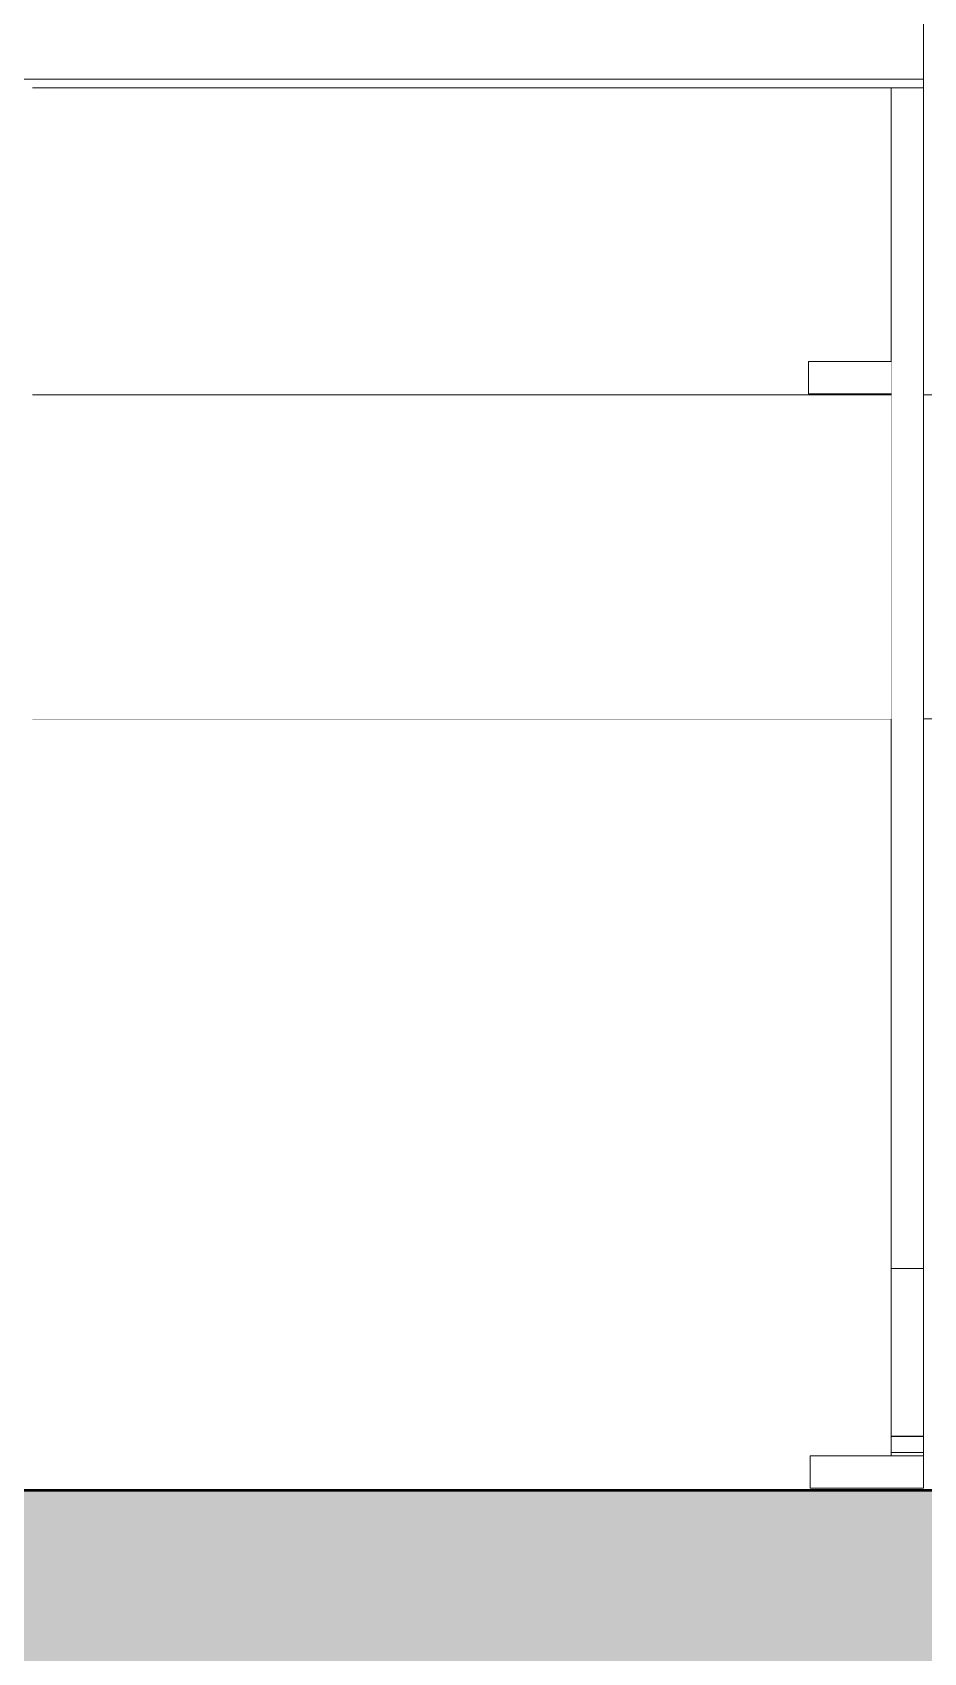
# Model space of a CAD drawing. Header units: millimetres. Extents: x -46169 to 237885, y -84465 to 18123.
# Drawn here: x 121044.7 to 121319.7, y -81003.1 to -80503.3 of the extents above; entities that cross this region are included whole.
import ezdxf

# ---------------------------------------------------------------- set-up
doc = ezdxf.new("R2010")
doc.units = ezdxf.units.MM
doc.header["$MEASUREMENT"] = 0
doc.linetypes.add('Wipeout_Contour', pattern=[1000, 0, -1000])
doc.layers.add('New_A-20-M_Floor_Slab', color=7, linetype='Continuous')
doc.layers.add('New_A-35-M_FFE_Fixed', color=7, linetype='Continuous')
doc.layers.add('New_A-20-M_Floor_Slab_Pen_No__29', color=7, linetype='Continuous', lineweight=50, true_color=0x2a2a2a)
doc.layers.add('New_A-20-M_Floor_Slab_Pen_No__81', color=7, linetype='Continuous', lineweight=20, true_color=0x6a6a6a)
for name, color, linetype, lineweight in [('New_A-20-M_Floor_Slab_Pen_No__87', 8, 'Continuous', 20), ('New_A-20-M_Floor_Slab_Pen_No__89', 8, 'Continuous', 20), ('New_A-35-M_FFE_Fixed_Pen_No__1', 7, 'Continuous', 13)]:
    doc.layers.add(name, color=color, linetype=linetype, lineweight=lineweight)

# ---------------------------------------------------------------- blocks, each defined once
blk = doc.blocks.new('Section Elem_4_2', base_point=(64459.15, -84332.61))
at = {"color": 254, "linetype": 'Wipeout_Contour', "lineweight": 0, "ltscale": 25429937.22512363}
blk.add_wipeout([(110238.31, -80783.86), (110303.02, -80783.86), (110303.02, -80952.86), (110238.31, -80952.86), (110238.31, -80953.11), (121390.86, -80953.11), (121390.86, -80952.86), (121326.16, -80952.86), (121326.16, -80783.86), (121390.86, -80783.86), (121390.86, -80715.11), (121319.73, -80715.11), (121319.73, -80952.36), (121284.73, -80952.36), (121284.73, -80942.36), (121309.73, -80942.36), (121309.73, -80715.11), (121044.73, -80715.11), (121044.73, -80952.36), (121009.73, -80952.36), (121009.73, -80942.36), (121034.73, -80942.36), (121034.73, -80715.11), (120494.73, -80715.11), (120494.73, -80942.36), (120520.23, -80942.36), (120520.23, -80952.36), (120459.23, -80952.36), (120459.23, -80942.36), (120484.73, -80942.36), (120484.73, -80715.11), (119944.73, -80715.11), (119944.73, -80942.36), (119969.73, -80942.36), (119969.73, -80952.36), (119909.73, -80952.36), (119909.73, -80942.36), (119934.73, -80942.36), (119934.73, -80715.11), (119394.73, -80715.11), (119394.73, -80942.36), (119420.23, -80942.36), (119420.23, -80952.36), (119359.23, -80952.36), (119359.23, -80942.36), (119384.73, -80942.36), (119384.73, -80715.11), (118844.73, -80715.11), (118844.73, -80942.36), (118869.73, -80942.36), (118869.73, -80952.36), (118809.73, -80952.36), (118809.73, -80942.36), (118834.73, -80942.36), (118834.73, -80715.11), (118294.73, -80715.11), (118294.73, -80942.36), (118320.23, -80942.36), (118320.23, -80952.36), (118259.23, -80952.36), (118259.23, -80942.36), (118284.73, -80942.36), (118284.73, -80715.11), (117744.73, -80715.11), (117744.73, -80942.36), (117769.73, -80942.36), (117769.73, -80952.36), (117709.73, -80952.36), (117709.73, -80942.36), (117734.73, -80942.36), (117734.73, -80715.11), (117194.73, -80715.11), (117194.73, -80942.36), (117220.23, -80942.36), (117220.23, -80952.36), (117159.73, -80952.36), (117159.73, -80942.36), (117184.73, -80942.36), (117184.73, -80715.11), (116644.73, -80715.11), (116644.73, -80942.36), (116670.23, -80942.36), (116670.23, -80952.36), (116609.23, -80952.36), (116609.23, -80942.36), (116634.73, -80942.36), (116634.73, -80715.11), (116094.73, -80715.11), (116094.73, -80942.36), (116119.73, -80942.36), (116119.73, -80952.36), (116059.73, -80952.36), (116059.73, -80942.36), (116084.73, -80942.36), (116084.73, -80715.11), (115544.73, -80715.11), (115544.73, -80942.36), (115570.23, -80942.36), (115570.23, -80952.36), (115509.23, -80952.36), (115509.23, -80942.36), (115534.73, -80942.36), (115534.73, -80715.11), (114994.73, -80715.11), (114994.73, -80942.36), (115019.73, -80942.36), (115019.73, -80952.36), (114959.73, -80952.36), (114959.73, -80942.36), (114984.73, -80942.36), (114984.73, -80715.11), (114444.73, -80715.11), (114444.73, -80942.36), (114470.23, -80942.36), (114470.23, -80952.36), (114409.23, -80952.36), (114409.23, -80942.36), (114434.73, -80942.36), (114434.73, -80715.11), (113894.73, -80715.11), (113894.73, -80942.36), (113919.73, -80942.36), (113919.73, -80952.36), (113859.73, -80952.36), (113859.73, -80942.36), (113884.73, -80942.36), (113884.73, -80715.11), (113344.73, -80715.11), (113344.73, -80942.36), (113370.23, -80942.36), (113370.23, -80952.36), (113309.73, -80952.36), (113309.73, -80942.36), (113334.73, -80942.36), (113334.73, -80715.11), (112794.73, -80715.11), (112794.73, -80942.36), (112820.23, -80942.36), (112820.23, -80952.36), (112759.73, -80952.36), (112759.73, -80942.36), (112784.73, -80942.36), (112784.73, -80715.11), (112244.73, -80715.11), (112244.73, -80942.36), (112270.23, -80942.36), (112270.23, -80952.36), (112209.73, -80952.36), (112209.73, -80942.36), (112234.73, -80942.36), (112234.73, -80715.11), (111694.73, -80715.11), (111694.73, -80942.36), (111720.23, -80942.36), (111720.23, -80952.36), (111659.73, -80952.36), (111659.73, -80942.36), (111684.73, -80942.36), (111684.73, -80715.11), (111144.73, -80715.11), (111144.73, -80942.36), (111170.23, -80942.36), (111170.23, -80952.36), (111109.23, -80952.36), (111109.23, -80942.36), (111134.73, -80942.36), (111134.73, -80715.11), (110594.73, -80715.11), (110594.73, -80942.36), (110619.73, -80942.36), (110619.73, -80952.36), (110584.73, -80952.36), (110584.73, -80715.11), (110319.73, -80715.11), (110319.73, -80942.36), (110344.73, -80942.36), (110344.73, -80952.36), (110309.73, -80952.36), (110309.73, -80715.11), (110238.31, -80715.11)], dxfattribs=at).dxf.layer = 'New_A-20-M_Floor_Slab'
at = {"layer": 'New_A-20-M_Floor_Slab_Pen_No__87', "linetype": 'Continuous'}
for p, q in [((121044.73, -80715.11), (121309.73, -80715.11)), ((121319.73, -80715.11), (121390.86, -80715.11))]:
    blk.add_line(p, q, dxfattribs=at)
blk = doc.blocks.new('Section Elem_7_2', base_point=(64459.15, -84332.61))
at = {"color": 254, "linetype": 'Wipeout_Contour', "lineweight": 0, "ltscale": 1166243.829962004}
blk.add_wipeout([(121319.73, -80282.61), (121319.73, -80615.11), (121642.74, -80615.11), (121642.74, -80614.86), (121578.03, -80614.86), (121578.03, -80445.86), (121642.74, -80445.86), (121642.74, -80282.61)], dxfattribs=at).dxf.layer = 'New_A-20-M_Floor_Slab'
at = {"color": 254, "linetype": 'Wipeout_Contour', "lineweight": 0, "ltscale": 1164624.711984414}
blk.add_wipeout([(121309.73, -80520.48), (121044.73, -80520.48), (121044.73, -80615.11), (121309.73, -80615.11), (121309.73, -80614.86), (121284.23, -80614.86), (121284.23, -80604.86), (121309.73, -80604.86)], dxfattribs=at).dxf.layer = 'New_A-20-M_Floor_Slab'
blk = doc.blocks.new('Section Elem_22_2', base_point=(64459.15, -84332.61))
at = {"color": 254, "linetype": 'Wipeout_Contour', "lineweight": 0, "ltscale": 583260.883247}
blk.add_wipeout([(121319.73, -80895.1), (121309.73, -80895.1), (121309.73, -80904.95), (121319.73, -80904.95)], dxfattribs=at).dxf.layer = 'New_A-35-M_FFE_Fixed'
at = {"color": 254, "linetype": 'Wipeout_Contour', "lineweight": 0, "ltscale": 583324.355883}
blk.add_wipeout([(121319.73, -80952.36), (121319.73, -80942.36), (121284.73, -80942.36), (121284.73, -80952.36)], dxfattribs=at).dxf.layer = 'New_A-35-M_FFE_Fixed'
at = {"color": 254, "linetype": 'Wipeout_Contour', "lineweight": 0, "ltscale": 583347.417125}
blk.add_wipeout([(121319.73, -80938.58), (121309.73, -80938.58), (121309.73, -80939.44), (121319.73, -80939.44)], dxfattribs=at).dxf.layer = 'New_A-35-M_FFE_Fixed'
at = {"layer": 'New_A-35-M_FFE_Fixed_Pen_No__1', "linetype": 'Continuous'}
for q in [(121284.73, -80942.36), (121319.73, -80952.36)]:
    blk.add_line((121284.73, -80952.36), q, dxfattribs=at)
at = {"color": 254, "linetype": 'Wipeout_Contour', "lineweight": 0, "ltscale": 583238.361643}
blk.add_wipeout([(121319.73, -80884.65), (121309.73, -80884.65), (121309.73, -80895.1), (121319.73, -80895.1)], dxfattribs=at).dxf.layer = 'New_A-35-M_FFE_Fixed'
at = {"color": 254, "linetype": 'Wipeout_Contour', "lineweight": 0, "ltscale": 583281.727938}
blk.add_wipeout([(121319.73, -80904.95), (121309.73, -80904.95), (121309.73, -80913.88), (121319.73, -80913.88)], dxfattribs=at).dxf.layer = 'New_A-35-M_FFE_Fixed'
at = {"color": 254, "linetype": 'Wipeout_Contour', "lineweight": 0, "ltscale": 583349.417786}
blk.add_wipeout([(121319.73, -80939.44), (121309.73, -80939.44), (121309.73, -80940.38), (121319.73, -80940.38)], dxfattribs=at).dxf.layer = 'New_A-35-M_FFE_Fixed'
at = {"layer": 'New_A-35-M_FFE_Fixed_Pen_No__1', "linetype": 'Continuous'}
for p, q in [((121309.73, -80895.1), (121309.73, -80904.95)), ((121319.73, -80895.1), (121319.73, -80904.95))]:
    blk.add_line(p, q, dxfattribs=at)
at = {"color": 254, "linetype": 'Wipeout_Contour', "lineweight": 0, "ltscale": 582823.359744}
blk.add_wipeout([(121309.73, -80520.48), (121309.73, -80884.65), (121319.73, -80884.65), (121319.73, -80520.48)], dxfattribs=at).dxf.layer = 'New_A-35-M_FFE_Fixed'
at = {"color": 254, "linetype": 'Wipeout_Contour', "lineweight": 0, "ltscale": 583300.22905}
blk.add_wipeout([(121319.73, -80913.88), (121309.73, -80913.88), (121309.73, -80921.62), (121319.73, -80921.62)], dxfattribs=at).dxf.layer = 'New_A-35-M_FFE_Fixed'
at = {"color": 254, "linetype": 'Wipeout_Contour', "lineweight": 0, "ltscale": 583345.616591}
blk.add_wipeout([(121319.73, -80937.82), (121309.73, -80937.82), (121309.73, -80938.58), (121319.73, -80938.58)], dxfattribs=at).dxf.layer = 'New_A-35-M_FFE_Fixed'
at = {"color": 254, "linetype": 'Wipeout_Contour', "lineweight": 0, "ltscale": 583353.734476}
blk.add_wipeout([(121319.73, -80941.36), (121309.73, -80941.36), (121309.73, -80942.36), (121319.73, -80942.36)], dxfattribs=at).dxf.layer = 'New_A-35-M_FFE_Fixed'
at = {"layer": 'New_A-35-M_FFE_Fixed_Pen_No__1', "linetype": 'Continuous'}
for p, q in [((121309.73, -80651.97), (121309.73, -80884.65)), ((121319.73, -80651.97), (121319.73, -80884.65)), ((121319.73, -80884.65), (121309.73, -80884.65)), ((121309.73, -80884.65), (121309.73, -80895.1)), ((121319.73, -80884.65), (121319.73, -80895.1)), ((121309.73, -80904.95), (121309.73, -80913.88)), ((121319.73, -80904.95), (121319.73, -80913.88))]:
    blk.add_line(p, q, dxfattribs=at)
at = {"color": 254, "linetype": 'Wipeout_Contour', "lineweight": 0, "ltscale": 581967.161314}
blk.add_wipeout([(121319.73, -80520.48), (121319.73, -80517.74), (121039.73, -80517.74), (121039.73, -80520.48)], dxfattribs=at).dxf.layer = 'New_A-35-M_FFE_Fixed'
at = {"color": 254, "linetype": 'Wipeout_Contour', "lineweight": 0, "ltscale": 583315.794736}
blk.add_wipeout([(121309.73, -80921.62), (121309.73, -80927.91), (121319.73, -80927.91), (121319.73, -80921.62)], dxfattribs=at).dxf.layer = 'New_A-35-M_FFE_Fixed'
at = {"color": 254, "linetype": 'Wipeout_Contour', "lineweight": 0, "ltscale": 583342.882307}
blk.add_wipeout([(121319.73, -80936.74), (121309.73, -80936.74), (121309.73, -80937.2), (121319.73, -80937.2)], dxfattribs=at).dxf.layer = 'New_A-35-M_FFE_Fixed'
at = {"color": 254, "linetype": 'Wipeout_Contour', "lineweight": 0, "ltscale": 583351.541692}
blk.add_wipeout([(121319.73, -80940.38), (121309.73, -80940.38), (121309.73, -80941.36), (121319.73, -80941.36)], dxfattribs=at).dxf.layer = 'New_A-35-M_FFE_Fixed'
at = {"layer": 'New_A-35-M_FFE_Fixed_Pen_No__1', "linetype": 'Continuous'}
for p, q in [((121044.73, -80520.48), (121319.73, -80520.48)), ((121309.73, -80651.97), (121309.73, -80520.48)), ((121319.73, -80520.48), (121319.73, -80651.97)), ((121309.73, -80913.88), (121309.73, -80921.62)), ((121319.73, -80913.88), (121319.73, -80921.62)), ((121284.73, -80942.36), (121319.73, -80942.36)), ((121309.73, -80940.38), (121309.73, -80941.36)), ((121319.73, -80941.36), (121309.73, -80941.36)), ((121309.73, -80941.36), (121309.73, -80942.36)), ((121319.73, -80940.38), (121319.73, -80941.36)), ((121319.73, -80941.36), (121319.73, -80942.36)), ((121319.73, -80952.36), (121319.73, -80942.36))]:
    blk.add_line(p, q, dxfattribs=at)
at = {"color": 254, "linetype": 'Wipeout_Contour', "lineweight": 0, "ltscale": 1161651.530465557}
blk.add_wipeout([(121039.73, -80089.43), (121039.73, -80517.74), (121319.73, -80517.74), (121319.73, -79751.43), (121039.73, -79751.43), (121039.73, -80064.43), (121044.73, -80064.43), (121044.73, -80089.43)], dxfattribs=at).dxf.layer = 'New_A-35-M_FFE_Fixed'
at = {"color": 254, "linetype": 'Wipeout_Contour', "lineweight": 0, "ltscale": 583344.085372}
blk.add_wipeout([(121319.73, -80937.2), (121309.73, -80937.2), (121309.73, -80937.82), (121319.73, -80937.82)], dxfattribs=at).dxf.layer = 'New_A-35-M_FFE_Fixed'
at = {"layer": 'New_A-35-M_FFE_Fixed_Pen_No__1', "linetype": 'Continuous'}
for p, q in [((121319.73, -80517.74), (121319.73, -79751.43)), ((121039.73, -80517.74), (121319.73, -80517.74)), ((121319.73, -80520.48), (121319.73, -80517.74)), ((121309.73, -80939.44), (121309.73, -80940.38)), ((121319.73, -80939.44), (121319.73, -80940.38))]:
    blk.add_line(p, q, dxfattribs=at)
at = {"color": 254, "linetype": 'Wipeout_Contour', "lineweight": 0, "ltscale": 583341.631167}
blk.add_wipeout([(121309.73, -80936.36), (121309.73, -80936.45), (121319.73, -80936.45), (121319.73, -80936.36)], dxfattribs=at).dxf.layer = 'New_A-35-M_FFE_Fixed'
at = {"color": 254, "linetype": 'Wipeout_Contour', "lineweight": 0, "ltscale": 583342.053625}
blk.add_wipeout([(121319.73, -80936.45), (121309.73, -80936.45), (121309.73, -80936.74), (121319.73, -80936.74)], dxfattribs=at).dxf.layer = 'New_A-35-M_FFE_Fixed'
at = {"color": 254, "linetype": 'Wipeout_Contour', "lineweight": 0, "ltscale": 583336.237473}
blk.add_wipeout([(121309.73, -80932.55), (121309.73, -80935.4), (121319.73, -80935.4), (121319.73, -80932.55)], dxfattribs=at).dxf.layer = 'New_A-35-M_FFE_Fixed'
at = {"color": 254, "linetype": 'Wipeout_Contour', "lineweight": 0, "ltscale": 583327.926957}
blk.add_wipeout([(121319.73, -80927.91), (121309.73, -80927.91), (121309.73, -80932.55), (121319.73, -80932.55)], dxfattribs=at).dxf.layer = 'New_A-35-M_FFE_Fixed'
at = {"color": 254, "linetype": 'Wipeout_Contour', "lineweight": 0, "ltscale": 583340.460306}
blk.add_wipeout([(121319.73, -80935.4), (121309.73, -80935.4), (121309.73, -80936.36), (121319.73, -80936.36)], dxfattribs=at).dxf.layer = 'New_A-35-M_FFE_Fixed'
at = {"layer": 'New_A-35-M_FFE_Fixed_Pen_No__1', "linetype": 'Continuous'}
for p, q in [((121309.73, -80921.62), (121309.73, -80927.91)), ((121319.73, -80921.62), (121319.73, -80927.91)), ((121309.73, -80927.91), (121309.73, -80932.55)), ((121319.73, -80927.91), (121319.73, -80932.55)), ((121309.73, -80932.55), (121309.73, -80935.4)), ((121319.73, -80932.55), (121319.73, -80935.4)), ((121309.73, -80935.4), (121309.73, -80936.36)), ((121309.73, -80936.36), (121309.73, -80936.45)), ((121319.73, -80936.36), (121309.73, -80936.36)), ((121309.73, -80936.45), (121309.73, -80936.74)), ((121309.73, -80936.74), (121309.73, -80937.2)), ((121309.73, -80937.2), (121309.73, -80937.82)), ((121309.73, -80937.82), (121309.73, -80938.58)), ((121319.73, -80935.4), (121319.73, -80936.36)), ((121319.73, -80936.36), (121319.73, -80936.45)), ((121319.73, -80936.45), (121319.73, -80936.74)), ((121319.73, -80936.74), (121319.73, -80937.2)), ((121319.73, -80937.2), (121319.73, -80937.82)), ((121319.73, -80937.82), (121319.73, -80938.58)), ((121309.73, -80938.58), (121309.73, -80939.44)), ((121319.73, -80938.58), (121319.73, -80939.44))]:
    blk.add_line(p, q, dxfattribs=at)
blk = doc.blocks.new('Section Elem_48_2', base_point=(64459.15, -84332.61))
at = {"color": 254, "linetype": 'Wipeout_Contour', "lineweight": 0, "ltscale": 582558.594405}
blk.add_wipeout([(121284.23, -80614.86), (121309.73, -80614.86), (121309.73, -80604.86), (121284.23, -80604.86)], dxfattribs=at).dxf.layer = 'New_A-35-M_FFE_Fixed'
at = {"layer": 'New_A-35-M_FFE_Fixed_Pen_No__1', "linetype": 'Continuous'}
for p, q in [((121284.23, -80604.86), (121309.73, -80604.86)), ((121284.23, -80614.86), (121284.23, -80604.86)), ((121284.23, -80614.86), (121309.73, -80614.86))]:
    blk.add_line(p, q, dxfattribs=at)
blk = doc.blocks.new('Section Elem_50_2', base_point=(64459.15, -84332.61))
at = {"layer": 'New_A-20-M_Floor_Slab_Pen_No__81', "linetype": 'Continuous', "lineweight": 0, "true_color": 0x353535}
blk.add_hatch(color=250, dxfattribs=at).paths.add_polyline_path([(122222.29, -80953.11), (121199.2, -80953.11), (121199.2, -81053.11), (122222.29, -81053.11)])
at = {"layer": 'New_A-20-M_Floor_Slab_Pen_No__29', "linetype": 'Continuous'}
blk.add_line((122222.29, -80953.11), (121199.2, -80953.11), dxfattribs=at)
blk = doc.blocks.new('Section Elem_58_2', base_point=(64459.15, -84332.61))
at = {"layer": 'New_A-20-M_Floor_Slab_Pen_No__81', "linetype": 'Continuous', "lineweight": 0, "true_color": 0x353535}
blk.add_hatch(color=250, dxfattribs=at).paths.add_polyline_path([(121199.2, -80953.11), (110429.97, -80953.11), (110429.97, -81053.11), (121199.2, -81053.11)])
at = {"layer": 'New_A-20-M_Floor_Slab_Pen_No__29', "linetype": 'Continuous'}
blk.add_line((121199.2, -80953.11), (110429.97, -80953.11), dxfattribs=at)
blk = doc.blocks.new('Section Elem_59_2', base_point=(64459.15, -84332.61))
at = {"layer": 'New_A-20-M_Floor_Slab_Pen_No__89', "linetype": 'Continuous'}
blk.add_line((121390.86, -80615.11), (121319.73, -80615.11), dxfattribs=at)
at = {"color": 254, "linetype": 'Wipeout_Contour', "lineweight": 0, "ltscale": 582282.248242}
blk.add_wipeout([(121044.73, -80615.11), (121044.73, -80715.11), (121309.73, -80715.11), (121309.73, -80615.11)], dxfattribs=at).dxf.layer = 'New_A-20-M_Floor_Slab'
at = {"layer": 'New_A-20-M_Floor_Slab_Pen_No__89', "linetype": 'Continuous'}
blk.add_line((121309.73, -80615.11), (121044.73, -80615.11), dxfattribs=at)

msp = doc.modelspace()

# ---------------------------------------------------------------- block references
at = {"layer": 'New_A-20-M_Floor_Slab'}
for name in ['Section Elem_7_2', 'Section Elem_4_2']:
    msp.add_blockref(name, (64459.15, -84332.61), dxfattribs=at)

# ---------------------------------------------------------------- next in the draw order: block references
at = {"layer": 'New_A-35-M_FFE_Fixed'}
msp.add_blockref('Section Elem_22_2', (64459.15, -84332.61), dxfattribs=at)

# ---------------------------------------------------------------- next in the draw order: block references
at = {"layer": 'New_A-20-M_Floor_Slab'}
for name in ['Section Elem_58_2', 'Section Elem_50_2']:
    msp.add_blockref(name, (64459.15, -84332.61), dxfattribs=at)
at = {"layer": 'New_A-35-M_FFE_Fixed'}
msp.add_blockref('Section Elem_48_2', (64459.15, -84332.61), dxfattribs=at)

# ---------------------------------------------------------------- next in the draw order: block references
at = {"layer": 'New_A-20-M_Floor_Slab'}
msp.add_blockref('Section Elem_59_2', (64459.15, -84332.61), dxfattribs=at)

doc.saveas('drawing.dxf')
